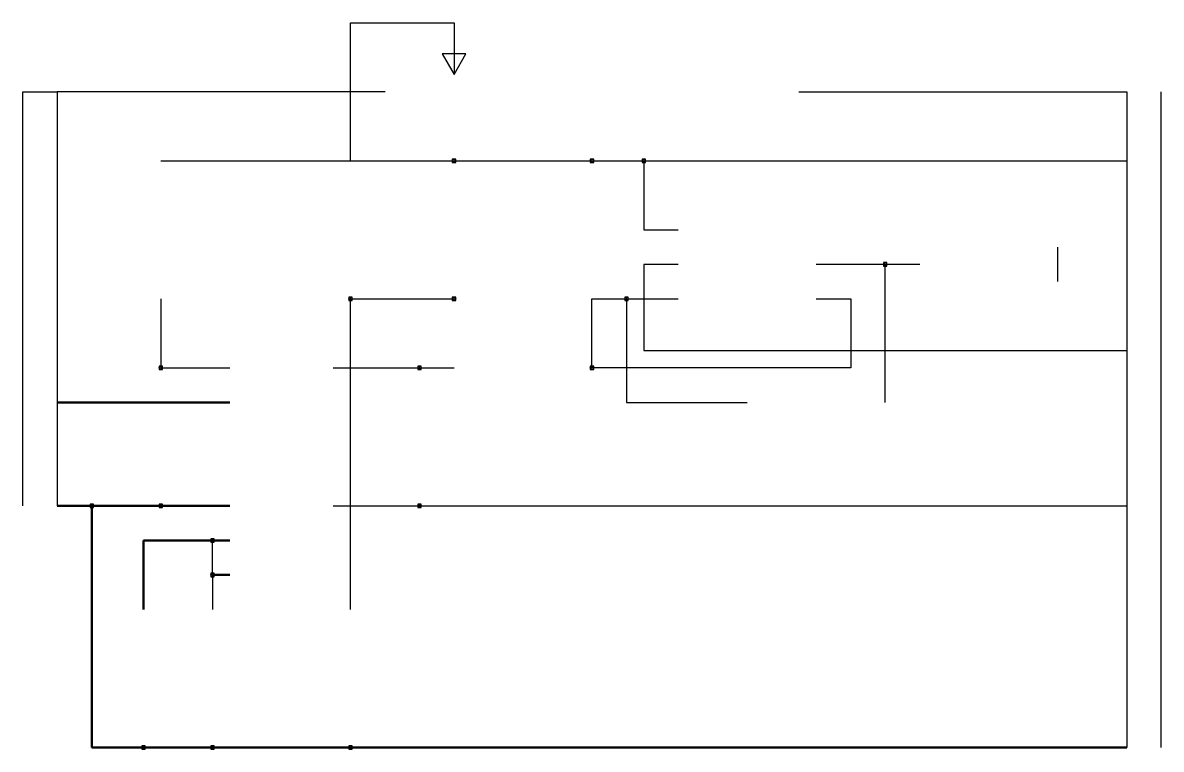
# Model space of a CAD drawing. Extents: x -20 to 310, y 0 to 210.
import ezdxf

# ---------------------------------------------------------------- set-up
doc = ezdxf.new("R2010")
doc.units = 0
doc.header["$PDMODE"] = 96
doc.header["$PDSIZE"] = -2
doc.layers.get('0').update_dxf_attribs({"linetype": 'CONTINUOUS'})

msp = doc.modelspace()

# ---------------------------------------------------------------- linework, layer by layer
for p, q in [((75, 170), (75, 210)), ((75, 210), (105, 210)), ((105, 210), (105, 195)), ((101.54, 201), (105, 195)), ((108.46, 201), (101.54, 201)), ((105, 195), (108.46, 201)), ((-20, 70), (-20, 190)), ((-20, 190), (-10, 190)), ((85, 190), (-10, 190)), ((-10, 190), (-10, 70)), ((205, 190), (300, 190)), ((300, 190), (300, 0)), ((310, 0), (310, 190)), ((20, 170), (300, 170)), ((160, 170), (160, 150)), ((160, 150), (170, 150)), ((280, 135), (280, 145)), ((170, 140), (160, 140)), ((160, 140), (160, 115)), ((240, 140), (210, 140)), ((230, 100), (230, 140)), ((20, 130), (20, 110)), ((75, 130), (105, 130)), ((75, 40), (75, 130)), ((145, 110), (145, 130)), ((145, 130), (170, 130)), ((155, 130), (155, 100)), ((210, 130), (220, 130)), ((220, 130), (220, 110)), ((160, 115), (300, 115)), ((20, 110), (40, 110)), ((70, 110), (105, 110)), ((220, 110), (145, 110)), ((155, 100), (190, 100)), ((70, 70), (300, 70)), ((35, 50), (35, 60)), ((35, 50), (35, 40))]:
    msp.add_line(p, q)
at = {"linetype": 'CONTINUOUS', "lineweight": 50}
for p, q in [((40, 100), (-10, 100)), ((40, 70), (-10, 70)), ((0, 0), (0, 70)), ((15, 60), (40, 60)), ((15, 40), (15, 60)), ((35, 50), (40, 50)), ((0, 0), (300, 0))]:
    msp.add_line(p, q, dxfattribs=at)
for p in [(105, 170), (145, 170), (160, 170), (230, 140), (75, 130), (105, 130), (155, 130), (20, 110), (95, 110), (145, 110), (0, 70), (20, 70), (95, 70), (35, 60), (35, 50), (15, 0), (35, 0), (75, 0)]:
    msp.add_point(p)

doc.saveas('drawing.dxf')
